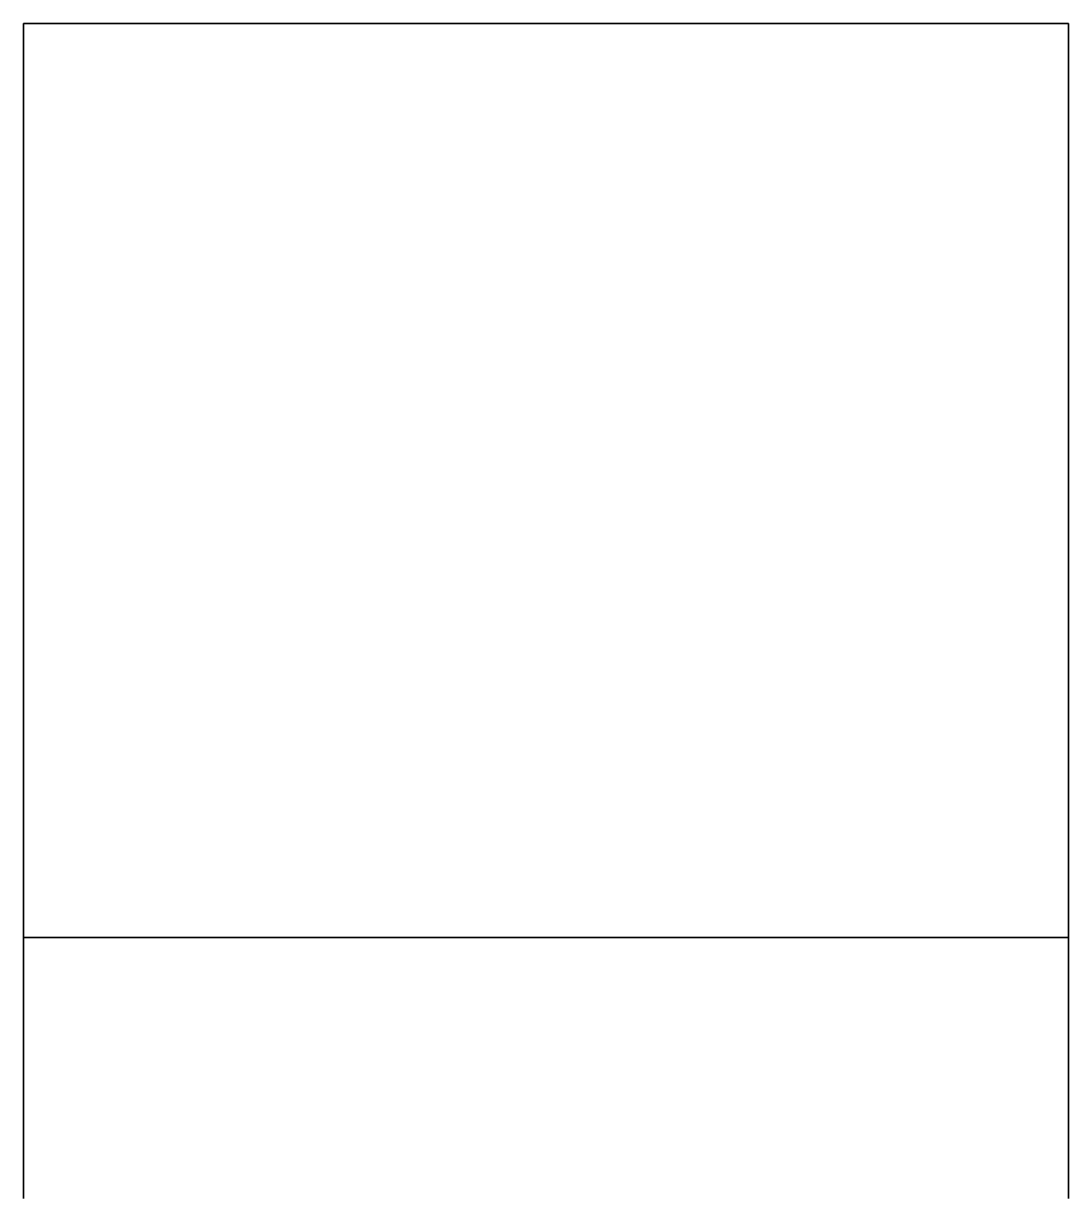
# Model space of a CAD drawing. Extents: x -0.04 to 0.04, y -0.06 to 0.03.
import ezdxf

# ---------------------------------------------------------------- set-up
doc = ezdxf.new("R2010")
doc.units = 0
doc.layers.add('MOUNT', color=5, linetype='CONTINUOUS')

msp = doc.modelspace()

# ---------------------------------------------------------------- linework, layer by layer
at = {"layer": 'MOUNT'}
for points in [[(-0.04, -0.06, 1), (-0.04, -0.04, 0.92), (-0.04, 0.03, 0.92), (-0.04, -0.05, 1.03)], [(-0.04, -0.04, 0.92), (-0.04, -0.06, 1), (-0.04, -0.05, 1.03), (-0.04, 0.03, 0.92)], [(-0.04, -0.04, 0.92), (0.04, -0.04, 0.92), (0.04, 0.03, 0.92), (-0.04, 0.03, 0.92)], [(0.04, -0.04, 0.92), (-0.04, -0.04, 0.92), (-0.04, 0.03, 0.92), (0.04, 0.03, 0.92)], [(0.04, -0.04, 0.92), (0.04, -0.06, 1), (0.04, -0.05, 1.03), (0.04, 0.03, 0.92)], [(0.04, -0.06, 1), (0.04, -0.04, 0.92), (0.04, 0.03, 0.92), (0.04, -0.05, 1.03)]]:
    msp.add_3dface(points, dxfattribs=at)

doc.saveas('drawing.dxf')
